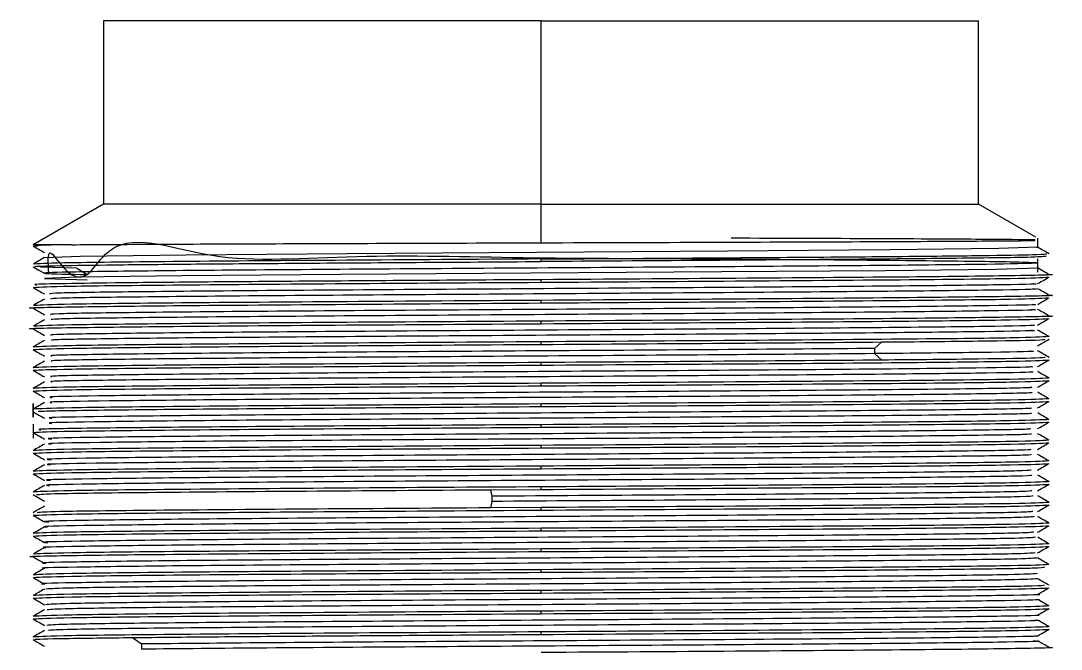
# Model space of a CAD drawing. Header units: millimetres. Extents: x 101 to 291, y 114 to 180.
# Drawn here: x 185.64 to 192.12, y 176.19 to 180.1 of the extents above; entities that cross this region are included whole.
import ezdxf

# ---------------------------------------------------------------- set-up
doc = ezdxf.new("R2010")
doc.units = ezdxf.units.MM

msp = doc.modelspace()

# ---------------------------------------------------------------- linework, layer by layer
at = {"color": 7, "linetype": 'Continuous', "lineweight": 25}
for p, q in [((186.1586, 180.0999), (186.1586, 178.9589)), ((188.8836, 180.0999), (186.1586, 180.0999)), ((188.8836, 178.9589), (188.8836, 180.0999)), ((188.8836, 180.0999), (191.6086, 180.0999)), ((191.6086, 178.9589), (191.6086, 180.0999)), ((186.1586, 178.9589), (185.72, 178.7057)), ((188.8836, 178.9589), (186.1586, 178.9589)), ((188.8836, 178.7178), (188.8836, 178.9589)), ((188.8836, 178.9589), (191.6086, 178.9589)), ((191.9646, 178.7534), (191.6086, 178.9589)), ((191.9772, 178.6894), (191.9772, 178.7468)), ((185.9609, 178.7057), (185.72, 178.7057)), ((188.8836, 178.6009), (188.8836, 178.617)), ((191.9772, 178.5355), (191.9772, 178.6178)), ((185.9919, 178.56), (185.7651, 178.5652)), ((185.9919, 178.5601), (186.0557, 178.5198)), ((188.8836, 178.4719), (188.8836, 178.488)), ((188.8836, 178.3429), (188.8836, 178.359)), ((188.8836, 178.2139), (188.8836, 178.23)), ((188.8836, 178.0849), (188.8836, 178.101)), ((191.0067, 178.1), (190.9598, 178.0597)), ((190.9598, 178.0597), (190.9598, 178.0274)), ((190.9598, 178.0274), (191.0067, 177.9871)), ((188.8836, 177.9559), (188.8836, 177.972)), ((188.8836, 177.8269), (188.8836, 177.843)), ((185.72, 177.7165), (185.72, 177.6309)), ((185.72, 177.714), (185.72, 177.6309)), ((185.72, 177.6309), (185.72, 177.714)), ((188.8836, 177.6979), (188.8836, 177.714)), ((185.72, 177.5875), (185.72, 177.5019)), ((188.8836, 177.5689), (188.8836, 177.585)), ((188.8836, 177.4399), (188.8836, 177.456)), ((188.8836, 177.3109), (188.8836, 177.327)), ((188.5696, 177.1798), (188.8836, 177.1819)), ((188.5696, 177.1799), (188.5765, 177.1396)), ((188.8836, 177.1819), (188.8836, 177.198)), ((188.5765, 177.1072), (188.5696, 177.0669)), ((188.5765, 177.1395), (188.5765, 177.1073)), ((188.8836, 177.069), (188.5696, 177.067)), ((188.8836, 177.0529), (188.8836, 177.069)), ((188.8836, 176.9239), (188.8836, 176.94)), ((188.8836, 176.7949), (188.8836, 176.811)), ((188.8836, 176.6659), (188.8836, 176.682)), ((188.8836, 176.5369), (188.8836, 176.553)), ((188.8836, 176.4079), (188.8836, 176.424)), ((186.3391, 176.2597), (186.3952, 176.2194)), ((188.8836, 176.2789), (188.8836, 176.295)), ((186.3953, 176.2194), (186.3953, 176.1871))]:
    msp.add_line(p, q, dxfattribs=at)
at = {"color": 7, "linetype": 'Continuous', "lineweight": 25, "flags": 128}
for points in [[(191.9677, 178.6897), (191.9773, 178.6894), (191.7345, 178.6813), (191.0559, 178.6732), (190.0454, 178.6651), (188.8572, 178.657), (187.6731, 178.649), (186.674, 178.6409), (186.0125, 178.6328), (185.7899, 178.6247), (185.7899, 178.6247)], [(185.7207, 178.5684), (185.7561, 178.548), (185.7914, 178.5276)], [(191.9615, 178.5607), (191.9769, 178.5601), (191.7193, 178.552), (191.0283, 178.5439), (190.0095, 178.5359), (188.8187, 178.5278), (187.6378, 178.5197), (186.6473, 178.5116), (185.9986, 178.5036), (185.7908, 178.4955), (186.0557, 178.4874), (186.0557, 178.4874)]]:
    msp.add_lwpolyline(points, dxfattribs=at)
at = {"color": 7, "linetype": 'Continuous', "lineweight": 25}
for points, knots in [([(185.8184, 178.5282), (185.8141, 178.5928), (185.8026, 178.7671), (185.9886, 178.3756), (186.2628, 178.8277), (186.7987, 178.5695), (187.7105, 178.6518), (188.7709, 178.6208), (189.8416, 178.6201), (190.8006, 178.6113), (191.5343, 178.6047), (191.9567, 178.5975), (192.0182, 178.5905), (191.7116, 178.5834), (191.0729, 178.5764), (190.1771, 178.5693), (189.1294, 178.5622), (188.0528, 178.5551), (187.0742, 178.5481), (186.3063, 178.541), (185.8475, 178.5339), (185.7215, 178.5269), (185.9443, 178.5221), (186.0557, 178.5198)], [0, 0, 0, 0, 0.023196, 0.062577, 0.076601, 0.127902, 0.179203, 0.230505, 0.281806, 0.333107, 0.384408, 0.435709, 0.487009, 0.538309, 0.589609, 0.640908, 0.692207, 0.743506, 0.794805, 0.846104, 0.897403, 0.948702, 1, 1, 1, 1]), ([(185.9609, 178.7057), (186.1057, 178.7067), (186.3951, 178.7087), (187.1091, 178.7117), (187.9556, 178.7148), (188.5744, 178.7168), (188.8836, 178.7178)], [0, 0, 0, 0, 0.250623, 0.50083, 0.750623, 1, 1, 1, 1]), ([(188.8836, 178.7178), (189.2428, 178.719), (189.9603, 178.7213), (190.9115, 178.7248), (191.6059, 178.7284), (191.9799, 178.7314), (191.9604, 178.7332), (191.9534, 178.7339)], [0, 0, 0, 0, 0.219522, 0.438617, 0.657284, 0.875524, 1, 1, 1, 1]), ([(191.962, 178.7354), (191.872, 178.7366), (191.6921, 178.7389), (191.0092, 178.7425), (190.3812, 178.7448), (190.0675, 178.746)], [0, 0, 0, 0, 0.33399, 0.667323, 1, 1, 1, 1]), ([(185.9609, 178.7057), (185.8403, 178.7035), (185.692, 178.7008), (185.7396, 178.6981), (185.7484, 178.6976)], [0, 0, 0, 0, 0.813037, 1, 1, 1, 1]), ([(185.7198, 178.6977), (185.7316, 178.6909), (185.7551, 178.6773), (185.7787, 178.6637), (185.7905, 178.6569)], [0, 0, 0, 0, 0.5, 1, 1, 1, 1]), ([(192.0474, 178.6491), (192.0356, 178.656), (192.012, 178.6696), (191.9885, 178.6832), (191.9767, 178.69)], [0, 0, 0, 0, 0.5, 1, 1, 1, 1]), ([(185.7904, 178.6255), (185.7786, 178.6187), (185.755, 178.6051), (185.7315, 178.5914), (185.7197, 178.5846)], [0, 0, 0, 0, 0.4999997, 1, 1, 1, 1]), ([(188.8836, 178.617), (188.469, 178.6143), (187.6399, 178.6089), (186.5947, 178.6009), (185.8686, 178.5929), (185.774, 178.5876), (185.7275, 178.585)], [0, 0, 0, 0, 0.251947, 0.503893, 0.75584, 1, 1, 1, 1]), ([(185.7412, 178.5686), (185.7353, 178.5692), (185.7108, 178.5714), (185.8665, 178.5754), (186.2018, 178.5805), (186.7157, 178.5856), (187.3592, 178.5907), (188.0974, 178.5958), (188.6215, 178.5992), (188.8836, 178.6009)], [0, 0, 0, 0, 0.050507, 0.208756, 0.367005, 0.525253, 0.683502, 0.841751, 1, 1, 1, 1]), ([(188.8836, 178.617), (189.1683, 178.6188), (189.7378, 178.6225), (190.5296, 178.6281), (191.2038, 178.6336), (191.7039, 178.6392), (192.0076, 178.6445), (192.0252, 178.6479), (192.0333, 178.6495)], [0, 0, 0, 0, 0.170584, 0.341168, 0.511752, 0.682336, 0.85292, 1, 1, 1, 1]), ([(192.0301, 178.6328), (192.0087, 178.6309), (191.963, 178.6268), (191.5093, 178.6205), (190.8018, 178.614), (189.8926, 178.6074), (189.2199, 178.6031), (188.8836, 178.6009)], [0, 0, 0, 0, 0.1804899, 0.3853674, 0.590245, 0.7951225, 1, 1, 1, 1]), ([(192.0474, 178.5201), (192.0356, 178.5269), (192.0122, 178.5404), (191.9888, 178.554), (191.9772, 178.5607)], [0, 0, 0, 0, 0.503483, 1, 1, 1, 1]), ([(185.7201, 178.4396), (185.7677, 178.4423), (185.8628, 178.4477), (186.5943, 178.4557), (187.64, 178.4638), (188.4691, 178.4692), (188.8836, 178.4719)], [0, 0, 0, 0, 0.249949, 0.499966, 0.749983, 1, 1, 1, 1]), ([(188.8836, 178.488), (188.6215, 178.4863), (188.0974, 178.4829), (187.3592, 178.4778), (186.7157, 178.4727), (186.2018, 178.4676), (185.8665, 178.4625), (185.7108, 178.4585), (185.7353, 178.4563), (185.7412, 178.4558)], [0, 0, 0, 0, 0.158297, 0.316595, 0.474892, 0.63319, 0.791487, 0.949784, 1, 1, 1, 1]), ([(191.9485, 178.4636), (191.9567, 178.4631), (192.0089, 178.4603), (191.7364, 178.455), (191.1399, 178.4479), (190.2366, 178.4407), (189.1777, 178.4335), (188.0816, 178.4263), (187.0804, 178.4191), (186.3094, 178.4119), (185.8437, 178.4052), (185.8287, 178.401), (185.8221, 178.3991)], [0, 0, 0, 0, 0.020822, 0.132284, 0.243745, 0.355206, 0.466665, 0.578125, 0.689583, 0.801041, 0.912498, 1, 1, 1, 1]), ([(192.0401, 178.5205), (192.0426, 178.5204), (192.1273, 178.5176), (191.8472, 178.5122), (191.1882, 178.5041), (190.1234, 178.4961), (189.2969, 178.4907), (188.8836, 178.488)], [0, 0, 0, 0, 0.007261, 0.255445, 0.50363, 0.751815, 1, 1, 1, 1]), ([(188.8836, 178.4719), (189.2982, 178.4746), (190.1273, 178.4799), (191.173, 178.488), (191.9045, 178.4961), (191.9996, 178.5014), (192.0471, 178.5041)], [0, 0, 0, 0, 0.250011, 0.500023, 0.750034, 1, 1, 1, 1]), ([(191.9767, 178.4634), (191.9886, 178.4702), (192.0122, 178.4839), (192.0359, 178.4975), (192.0477, 178.5044)], [0, 0, 0, 0, 0.4999997, 1, 1, 1, 1]), ([(185.7196, 178.4399), (185.7314, 178.433), (185.7551, 178.4194), (185.7787, 178.4057), (185.7905, 178.3989)], [0, 0, 0, 0, 0.5, 1, 1, 1, 1]), ([(191.9415, 178.4318), (191.9533, 178.4312), (192.0115, 178.4282), (191.7387, 178.4228), (191.1393, 178.4156), (190.2368, 178.4084), (189.1776, 178.4012), (188.0817, 178.394), (187.0801, 178.3868), (186.3103, 178.3796), (185.8515, 178.3731), (185.8351, 178.369), (185.8283, 178.3673)], [0, 0, 0, 0, 0.028204, 0.139664, 0.251124, 0.362583, 0.474041, 0.585499, 0.696955, 0.808412, 0.919867, 1, 1, 1, 1]), ([(192.0396, 178.3915), (192.0422, 178.3914), (192.1273, 178.3886), (191.8473, 178.3832), (191.1882, 178.3751), (190.1234, 178.3671), (189.2969, 178.3617), (188.8836, 178.359)], [0, 0, 0, 0, 0.00778, 0.255835, 0.50389, 0.751945, 1, 1, 1, 1]), ([(192.0476, 178.3911), (192.0358, 178.3979), (192.0121, 178.4115), (191.9885, 178.4252), (191.9767, 178.432)], [0, 0, 0, 0, 0.5, 1, 1, 1, 1]), ([(185.7266, 178.3104), (185.7243, 178.3105), (185.6399, 178.3132), (185.9202, 178.3187), (186.5789, 178.3267), (187.6438, 178.3348), (188.4703, 178.3402), (188.8836, 178.3429)], [0, 0, 0, 0, 0.006712, 0.255034, 0.503356, 0.751678, 1, 1, 1, 1]), ([(185.7906, 178.3675), (185.7788, 178.3607), (185.7551, 178.347), (185.7314, 178.3334), (185.7196, 178.3266)], [0, 0, 0, 0, 0.5, 1, 1, 1, 1]), ([(188.8836, 178.359), (188.469, 178.3563), (187.6399, 178.3509), (186.5947, 178.3429), (185.8687, 178.3349), (185.7742, 178.3296), (185.7276, 178.327)], [0, 0, 0, 0, 0.251988, 0.503977, 0.755965, 1, 1, 1, 1]), ([(191.9422, 178.3346), (191.9518, 178.334), (192.0006, 178.331), (191.7126, 178.3256), (191.0963, 178.3185), (190.1816, 178.3113), (189.1171, 178.3041), (188.023, 178.2969), (187.0305, 178.2897), (186.2756, 178.2825), (185.8331, 178.276), (185.8291, 178.2718), (185.8274, 178.2701)], [0, 0, 0, 0, 0.027236, 0.138666, 0.250096, 0.361527, 0.472958, 0.58439, 0.695823, 0.807255, 0.918687, 1, 1, 1, 1]), ([(188.8836, 178.3429), (189.2982, 178.3456), (190.1273, 178.3509), (191.1726, 178.359), (191.8997, 178.367), (191.9944, 178.3723), (192.0411, 178.3749)], [0, 0, 0, 0, 0.251591, 0.503182, 0.754773, 1, 1, 1, 1]), ([(191.9768, 178.3344), (191.9887, 178.3412), (192.0123, 178.3549), (192.036, 178.3685), (192.0478, 178.3754)], [0, 0, 0, 0, 0.5, 1, 1, 1, 1]), ([(185.7196, 178.3109), (185.7314, 178.304), (185.7551, 178.2904), (185.7787, 178.2767), (185.7905, 178.2699)], [0, 0, 0, 0, 0.5, 1, 1, 1, 1]), ([(191.9367, 178.3028), (191.9495, 178.302), (192.0038, 178.2989), (191.7147, 178.2934), (191.0958, 178.2862), (190.1817, 178.279), (189.117, 178.2718), (188.0231, 178.2646), (187.0302, 178.2574), (186.2766, 178.2502), (185.8403, 178.2438), (185.8345, 178.2399), (185.8322, 178.2383)], [0, 0, 0, 0, 0.0345816, 0.1460093, 0.2574377, 0.3688668, 0.4802965, 0.5917266, 0.7031569, 0.8145873, 0.9260174, 1, 1, 1, 1]), ([(192.0392, 178.2625), (192.042, 178.2624), (192.1273, 178.2596), (191.8474, 178.2542), (191.1882, 178.2461), (190.1234, 178.2381), (189.2969, 178.2327), (188.8836, 178.23)], [0, 0, 0, 0, 0.008175, 0.256131, 0.504088, 0.752044, 1, 1, 1, 1]), ([(192.0477, 178.2621), (192.0359, 178.2689), (192.0122, 178.2826), (191.9886, 178.2962), (191.9767, 178.303)], [0, 0, 0, 0, 0.5, 1, 1, 1, 1]), ([(185.7261, 178.1814), (185.7241, 178.1815), (185.6399, 178.1842), (185.9203, 178.1897), (186.5789, 178.1977), (187.6438, 178.2058), (188.4704, 178.2112), (188.8836, 178.2139)], [0, 0, 0, 0, 0.006285, 0.254714, 0.503143, 0.751571, 1, 1, 1, 1]), ([(185.7906, 178.2385), (185.7788, 178.2317), (185.7551, 178.218), (185.7315, 178.2044), (185.7196, 178.1975)], [0, 0, 0, 0, 0.5, 1, 1, 1, 1]), ([(188.8836, 178.23), (188.469, 178.2273), (187.6399, 178.2219), (186.5947, 178.2139), (185.8687, 178.2059), (185.7741, 178.2006), (185.7275, 178.198)], [0, 0, 0, 0, 0.2519594, 0.5039187, 0.7558781, 1, 1, 1, 1]), ([(191.9374, 178.2056), (191.9476, 178.2049), (191.992, 178.2018), (191.6874, 178.1962), (191.0519, 178.1891), (190.126, 178.1819), (189.0563, 178.1747), (187.9648, 178.1675), (186.9814, 178.1603), (186.243, 178.1531), (185.8232, 178.1467), (185.8293, 178.1427), (185.8317, 178.1411)], [0, 0, 0, 0, 0.033289, 0.144759, 0.256229, 0.367698, 0.479168, 0.590639, 0.70211, 0.813581, 0.925053, 1, 1, 1, 1]), ([(188.8836, 178.2139), (189.2982, 178.2166), (190.1273, 178.2219), (191.1726, 178.23), (191.8995, 178.238), (191.9941, 178.2433), (192.0408, 178.2459)], [0, 0, 0, 0, 0.2516654, 0.5033308, 0.7549962, 1, 1, 1, 1]), ([(191.9767, 178.2054), (191.9886, 178.2122), (192.0122, 178.2259), (192.0359, 178.2395), (192.0477, 178.2464)], [0, 0, 0, 0, 0.5, 1, 1, 1, 1]), ([(185.7195, 178.1819), (185.7313, 178.175), (185.7549, 178.1614), (185.7786, 178.1477), (185.7904, 178.1409)], [0, 0, 0, 0, 0.5, 1, 1, 1, 1]), ([(191.9333, 178.1738), (191.9465, 178.1729), (191.9957, 178.1696), (191.6893, 178.164), (191.0515, 178.1568), (190.1261, 178.1496), (189.0563, 178.1424), (187.9649, 178.1352), (186.9811, 178.128), (186.2441, 178.1208), (185.8299, 178.1146), (185.8337, 178.1107), (185.8352, 178.1093)], [0, 0, 0, 0, 0.040591, 0.152058, 0.263524, 0.374991, 0.486458, 0.597926, 0.709394, 0.820862, 0.932332, 1, 1, 1, 1]), ([(192.0471, 178.1332), (191.9996, 178.1306), (191.9045, 178.1252), (191.1729, 178.1171), (190.1273, 178.1091), (189.2982, 178.1037), (188.8836, 178.101)], [0, 0, 0, 0, 0.24995, 0.499966, 0.749983, 1, 1, 1, 1]), ([(192.0477, 178.1331), (192.0358, 178.1399), (192.0122, 178.1535), (191.9885, 178.1672), (191.9767, 178.174)], [0, 0, 0, 0, 0.5, 1, 1, 1, 1]), ([(185.7905, 178.1095), (185.7787, 178.1027), (185.7551, 178.089), (185.7314, 178.0754), (185.7196, 178.0686)], [0, 0, 0, 0, 0.5, 1, 1, 1, 1]), ([(188.8836, 178.101), (188.4691, 178.0983), (187.64, 178.0929), (186.5943, 178.0849), (185.8627, 178.0768), (185.7676, 178.0714), (185.7201, 178.0687)], [0, 0, 0, 0, 0.250011, 0.500023, 0.750034, 1, 1, 1, 1]), ([(185.7201, 178.0526), (185.7677, 178.0553), (185.8628, 178.0607), (186.5943, 178.0687), (187.64, 178.0768), (188.4691, 178.0822), (188.8836, 178.0849)], [0, 0, 0, 0, 0.24995, 0.499966, 0.749983, 1, 1, 1, 1]), ([(191.0067, 178.1), (191.2214, 178.102), (191.651, 178.1062), (191.9985, 178.1119), (192.0152, 178.1155), (192.0225, 178.1171)], [0, 0, 0, 0, 0.360054, 0.720107, 1, 1, 1, 1]), ([(191.9767, 178.0764), (191.9885, 178.0832), (192.0122, 178.0969), (192.0358, 178.1105), (192.0476, 178.1174)], [0, 0, 0, 0, 0.5, 1, 1, 1, 1]), ([(185.7196, 178.0529), (185.7314, 178.046), (185.7551, 178.0324), (185.7787, 178.0187), (185.7905, 178.0119)], [0, 0, 0, 0, 0.5, 1, 1, 1, 1]), ([(190.9598, 178.0597), (190.6674, 178.0573), (190.0826, 178.0525), (188.9921, 178.0453), (187.9077, 178.0381), (186.9326, 178.0309), (186.2114, 178.0237), (185.8132, 178.0174), (185.8287, 178.0136), (185.8347, 178.0121)], [0, 0, 0, 0, 0.1510866, 0.3021735, 0.4532614, 0.60435, 0.7554393, 0.9065289, 1, 1, 1, 1]), ([(190.9598, 178.0274), (190.6674, 178.025), (190.0826, 178.0202), (188.9921, 178.013), (187.9078, 178.0058), (186.9323, 177.9986), (186.2125, 177.9914), (185.8193, 177.9853), (185.8322, 177.9816), (185.8368, 177.9803)], [0, 0, 0, 0, 0.15258, 0.305161, 0.457743, 0.610325, 0.762908, 0.915491, 1, 1, 1, 1]), ([(191.9326, 178.0445), (191.9438, 178.0436), (191.9842, 178.0403), (191.675, 178.0346), (191.1982, 178.0298), (190.9598, 178.0274)], [0, 0, 0, 0, 0.1611977, 0.5805992, 1, 1, 1, 1]), ([(192.0225, 178.0043), (192.0152, 178.0027), (191.9985, 177.999), (191.651, 177.9933), (191.2214, 177.9892), (191.0067, 177.9871)], [0, 0, 0, 0, 0.2798641, 0.6399321, 1, 1, 1, 1]), ([(192.0476, 178.004), (192.0358, 178.0109), (192.0121, 178.0245), (191.9885, 178.0382), (191.9766, 178.045)], [0, 0, 0, 0, 0.5, 1, 1, 1, 1]), ([(185.7902, 177.9803), (185.7785, 177.9735), (185.755, 177.96), (185.7315, 177.9464), (185.7198, 177.9396)], [0, 0, 0, 0, 0.5, 1, 1, 1, 1]), ([(188.8836, 177.972), (188.4691, 177.9693), (187.64, 177.9639), (186.5943, 177.9559), (185.8627, 177.9478), (185.7676, 177.9424), (185.7201, 177.9397)], [0, 0, 0, 0, 0.250011, 0.500023, 0.750034, 1, 1, 1, 1]), ([(185.7201, 177.9236), (185.7677, 177.9263), (185.8628, 177.9317), (186.5943, 177.9397), (187.64, 177.9478), (188.4691, 177.9532), (188.8836, 177.9559)], [0, 0, 0, 0, 0.24995, 0.499966, 0.749983, 1, 1, 1, 1]), ([(191.9314, 177.9476), (191.9409, 177.9466), (191.9739, 177.9432), (191.6337, 177.9375), (190.9609, 177.9303), (190.0135, 177.9231), (188.9347, 177.9159), (187.8493, 177.9087), (186.8852, 177.9015), (186.1809, 177.8943), (185.8039, 177.8882), (185.828, 177.8844), (185.8367, 177.8831)], [0, 0, 0, 0, 0.045509, 0.156977, 0.268446, 0.379914, 0.491382, 0.60285, 0.714319, 0.825788, 0.937258, 1, 1, 1, 1]), ([(188.8836, 177.9559), (189.2982, 177.9586), (190.1273, 177.9639), (191.173, 177.972), (191.9045, 177.9801), (191.9996, 177.9854), (192.0471, 177.9881)], [0, 0, 0, 0, 0.250011, 0.500023, 0.750034, 1, 1, 1, 1]), ([(191.9767, 177.9474), (191.9886, 177.9542), (192.0122, 177.9679), (192.0359, 177.9815), (192.0477, 177.9884)], [0, 0, 0, 0, 0.5, 1, 1, 1, 1]), ([(185.7195, 177.9239), (185.7313, 177.917), (185.755, 177.9034), (185.7786, 177.8897), (185.7904, 177.8829)], [0, 0, 0, 0, 0.5, 1, 1, 1, 1]), ([(191.93, 177.9158), (191.9418, 177.9146), (191.9787, 177.9111), (191.6352, 177.9052), (190.9606, 177.898), (190.0136, 177.8908), (188.9346, 177.8836), (187.8494, 177.8764), (186.8848, 177.8692), (186.1821, 177.862), (185.8094, 177.8561), (185.8304, 177.8525), (185.8374, 177.8513)], [0, 0, 0, 0, 0.0526921, 0.1641567, 0.2756211, 0.3870854, 0.4985497, 0.6100141, 0.7214788, 0.8329439, 0.9444095, 1, 1, 1, 1]), ([(192.0471, 177.8752), (191.9996, 177.8726), (191.9045, 177.8672), (191.1729, 177.8591), (190.1273, 177.8511), (189.2982, 177.8457), (188.8836, 177.843)], [0, 0, 0, 0, 0.24995, 0.499966, 0.749983, 1, 1, 1, 1]), ([(192.0475, 177.8751), (192.0358, 177.8819), (192.0124, 177.8955), (191.9889, 177.909), (191.9772, 177.9158)], [0, 0, 0, 0, 0.5, 1, 1, 1, 1]), ([(185.7901, 177.8513), (185.7784, 177.8445), (185.7549, 177.831), (185.7315, 177.8174), (185.7197, 177.8106)], [0, 0, 0, 0, 0.4999997, 1, 1, 1, 1]), ([(188.8836, 177.843), (188.4691, 177.8403), (187.64, 177.8349), (186.5943, 177.8269), (185.8627, 177.8188), (185.7676, 177.8134), (185.7201, 177.8107)], [0, 0, 0, 0, 0.250011, 0.500023, 0.750034, 1, 1, 1, 1]), ([(185.7201, 177.7946), (185.7677, 177.7973), (185.8628, 177.8027), (186.5943, 177.8107), (187.64, 177.8188), (188.4691, 177.8242), (188.8836, 177.8269)], [0, 0, 0, 0, 0.24995, 0.499966, 0.749983, 1, 1, 1, 1]), ([(191.9301, 177.8186), (191.9384, 177.8175), (191.9646, 177.814), (191.6052, 177.8081), (190.9144, 177.8009), (189.9566, 177.7937), (188.8738, 177.7865), (187.7921, 177.7793), (186.8381, 177.7721), (186.1513, 177.7649), (185.7945, 177.7589), (185.8266, 177.7553), (185.8375, 177.7541)], [0, 0, 0, 0, 0.051567, 0.163014, 0.274462, 0.385908, 0.497354, 0.608799, 0.720243, 0.831687, 0.94313, 1, 1, 1, 1]), ([(188.8836, 177.8269), (189.2982, 177.8296), (190.1273, 177.8349), (191.173, 177.843), (191.9045, 177.8511), (191.9996, 177.8564), (192.0471, 177.8591)], [0, 0, 0, 0, 0.250011, 0.500023, 0.750034, 1, 1, 1, 1]), ([(191.9767, 177.8184), (191.9885, 177.8252), (192.0121, 177.8389), (192.0358, 177.8525), (192.0476, 177.8593)], [0, 0, 0, 0, 0.5, 1, 1, 1, 1]), ([(185.7195, 177.7948), (185.7313, 177.788), (185.755, 177.7744), (185.7786, 177.7607), (185.7905, 177.7539)], [0, 0, 0, 0, 0.5, 1, 1, 1, 1]), ([(191.9301, 177.7868), (191.9403, 177.7855), (191.9698, 177.7818), (191.6066, 177.7758), (190.9141, 177.7686), (189.9567, 177.7614), (188.8737, 177.7542), (187.7921, 177.747), (186.8377, 177.7398), (186.1527, 177.7326), (185.7995, 177.7268), (185.8281, 177.7233), (185.8369, 177.7223)], [0, 0, 0, 0, 0.0587015, 0.1701495, 0.281597, 0.3930438, 0.5044899, 0.6159353, 0.72738, 0.8388241, 0.9502676, 1, 1, 1, 1]), ([(192.0471, 177.7462), (191.9996, 177.7436), (191.9045, 177.7382), (191.1729, 177.7301), (190.1273, 177.7221), (189.2982, 177.7167), (188.8836, 177.714)], [0, 0, 0, 0, 0.24995, 0.499966, 0.749983, 1, 1, 1, 1]), ([(192.0475, 177.7461), (192.0357, 177.7529), (192.0123, 177.7664), (191.9888, 177.78), (191.9771, 177.7868)], [0, 0, 0, 0, 0.5, 1, 1, 1, 1]), ([(185.79, 177.7222), (185.7783, 177.7155), (185.7548, 177.7019), (185.7314, 177.6884), (185.7196, 177.6816)], [0, 0, 0, 0, 0.5, 1, 1, 1, 1]), ([(188.8836, 177.714), (188.4691, 177.7113), (187.64, 177.7059), (186.5943, 177.6979), (185.8627, 177.6898), (185.7676, 177.6844), (185.7201, 177.6817)], [0, 0, 0, 0, 0.250011, 0.500023, 0.750034, 1, 1, 1, 1]), ([(185.7687, 177.6656), (185.7578, 177.6667), (185.7229, 177.6702), (186.0818, 177.6761), (186.7847, 177.6834), (187.7681, 177.6906), (188.5118, 177.6955), (188.8836, 177.6979)], [0, 0, 0, 0, 0.10121, 0.325908, 0.550605, 0.775303, 1, 1, 1, 1]), ([(191.9299, 177.6896), (191.9362, 177.6883), (191.9548, 177.6847), (191.5754, 177.6787), (190.8671, 177.6715), (189.8993, 177.6643), (188.8129, 177.6571), (187.7353, 177.6499), (186.7917, 177.6427), (186.1228, 177.6355), (185.7855, 177.6296), (185.8247, 177.6262), (185.837, 177.6251)], [0, 0, 0, 0, 0.057729, 0.16915, 0.280572, 0.391995, 0.503418, 0.614842, 0.726266, 0.83769, 0.949113, 1, 1, 1, 1]), ([(188.8836, 177.6979), (189.2982, 177.7006), (190.1273, 177.7059), (191.173, 177.714), (191.9045, 177.7221), (191.9996, 177.7274), (192.0471, 177.7301)], [0, 0, 0, 0, 0.250011, 0.500023, 0.750034, 1, 1, 1, 1]), ([(191.9767, 177.6894), (191.9885, 177.6962), (192.0122, 177.7099), (192.0358, 177.7235), (192.0477, 177.7303)], [0, 0, 0, 0, 0.5, 1, 1, 1, 1]), ([(185.7196, 177.6658), (185.7315, 177.659), (185.7551, 177.6453), (185.7788, 177.6317), (185.7906, 177.6248)], [0, 0, 0, 0, 0.5, 1, 1, 1, 1]), ([(191.9311, 177.6578), (191.9391, 177.6564), (191.9606, 177.6526), (191.5768, 177.6464), (190.8668, 177.6392), (189.8994, 177.632), (188.8129, 177.6248), (187.7353, 177.6176), (186.7915, 177.6104), (186.1236, 177.6033), (185.7878, 177.5974), (185.825, 177.594), (185.836, 177.593)], [0, 0, 0, 0, 0.06468, 0.17572, 0.286761, 0.397802, 0.508844, 0.619886, 0.730929, 0.841971, 0.953013, 1, 1, 1, 1]), ([(192.0471, 177.6172), (191.9996, 177.6146), (191.9045, 177.6092), (191.1729, 177.6011), (190.1273, 177.5931), (189.2982, 177.5877), (188.8836, 177.585)], [0, 0, 0, 0, 0.24995, 0.499966, 0.749983, 1, 1, 1, 1]), ([(192.0475, 177.6171), (192.0357, 177.6239), (192.0123, 177.6374), (191.9888, 177.651), (191.9771, 177.6578)], [0, 0, 0, 0, 0.5, 1, 1, 1, 1]), ([(185.7201, 177.5366), (185.7677, 177.5393), (185.8628, 177.5447), (186.5943, 177.5527), (187.64, 177.5608), (188.4691, 177.5662), (188.8836, 177.5689)], [0, 0, 0, 0, 0.24995, 0.499966, 0.749983, 1, 1, 1, 1]), ([(188.8836, 177.585), (188.5118, 177.5826), (187.7682, 177.5778), (186.7845, 177.5705), (186.0825, 177.5633), (185.725, 177.5574), (185.7583, 177.554), (185.7681, 177.553)], [0, 0, 0, 0, 0.226118, 0.452236, 0.678354, 0.904471, 1, 1, 1, 1]), ([(191.9308, 177.5606), (191.9345, 177.5592), (191.9446, 177.5554), (191.5446, 177.5493), (190.819, 177.5421), (189.8416, 177.5349), (188.7521, 177.5277), (187.6789, 177.5205), (186.7462, 177.5133), (186.0956, 177.5061), (185.777, 177.5004), (185.8226, 177.497), (185.8357, 177.4961)], [0, 0, 0, 0, 0.063683, 0.175119, 0.286556, 0.397992, 0.509427, 0.620862, 0.732296, 0.843729, 0.955162, 1, 1, 1, 1]), ([(188.8836, 177.5689), (189.2982, 177.5716), (190.1273, 177.5769), (191.173, 177.585), (191.9045, 177.5931), (191.9996, 177.5984), (192.0471, 177.6011)], [0, 0, 0, 0, 0.250011, 0.500023, 0.750034, 1, 1, 1, 1]), ([(191.9766, 177.5604), (191.9885, 177.5672), (192.0121, 177.5808), (192.0358, 177.5945), (192.0476, 177.6013)], [0, 0, 0, 0, 0.5, 1, 1, 1, 1]), ([(185.7195, 177.5368), (185.7313, 177.53), (185.755, 177.5163), (185.7787, 177.5027), (185.7905, 177.4958)], [0, 0, 0, 0, 0.5000003, 1, 1, 1, 1]), ([(191.9335, 177.5288), (191.9384, 177.5272), (191.951, 177.5233), (191.5459, 177.517), (190.8188, 177.5098), (189.8417, 177.5026), (188.752, 177.4954), (187.679, 177.4882), (186.7457, 177.481), (186.0973, 177.4739), (185.781, 177.4683), (185.822, 177.4651), (185.8324, 177.4642)], [0, 0, 0, 0, 0.070925, 0.182364, 0.293803, 0.405242, 0.516679, 0.628117, 0.739553, 0.850989, 0.962424, 1, 1, 1, 1]), ([(192.0471, 177.4882), (191.9996, 177.4856), (191.9045, 177.4802), (191.1729, 177.4721), (190.1273, 177.4641), (189.2982, 177.4587), (188.8836, 177.456)], [0, 0, 0, 0, 0.24995, 0.499966, 0.749983, 1, 1, 1, 1]), ([(192.0477, 177.488), (192.0358, 177.4948), (192.0122, 177.5085), (191.9885, 177.5222), (191.9767, 177.529)], [0, 0, 0, 0, 0.5000003, 1, 1, 1, 1]), ([(185.7904, 177.4645), (185.7786, 177.4576), (185.7549, 177.444), (185.7312, 177.4303), (185.7194, 177.4235)], [0, 0, 0, 0, 0.5, 1, 1, 1, 1]), ([(188.8836, 177.456), (188.4691, 177.4533), (187.64, 177.4479), (186.5943, 177.4399), (185.8627, 177.4318), (185.7676, 177.4264), (185.7201, 177.4237)], [0, 0, 0, 0, 0.250011, 0.500023, 0.750034, 1, 1, 1, 1]), ([(185.7201, 177.4076), (185.7677, 177.4103), (185.8628, 177.4157), (186.5943, 177.4237), (187.64, 177.4318), (188.4691, 177.4372), (188.8836, 177.4399)], [0, 0, 0, 0, 0.24995, 0.499966, 0.749983, 1, 1, 1, 1]), ([(191.9328, 177.4316), (191.9332, 177.4301), (191.934, 177.4262), (191.5127, 177.4199), (190.7703, 177.4127), (189.7836, 177.4055), (188.6913, 177.3983), (187.6231, 177.3911), (186.7013, 177.3839), (186.0695, 177.3767), (185.7688, 177.3711), (185.8198, 177.3679), (185.8329, 177.3671)], [0, 0, 0, 0, 0.06984, 0.181277, 0.292715, 0.404154, 0.515594, 0.627034, 0.738475, 0.849916, 0.961357, 1, 1, 1, 1]), ([(188.8836, 177.4399), (189.2982, 177.4426), (190.1273, 177.4479), (191.173, 177.456), (191.9045, 177.4641), (191.9996, 177.4694), (192.0471, 177.4721)], [0, 0, 0, 0, 0.250011, 0.500023, 0.750034, 1, 1, 1, 1]), ([(191.9767, 177.4314), (191.9885, 177.4382), (192.0122, 177.4518), (192.0358, 177.4655), (192.0476, 177.4723)], [0, 0, 0, 0, 0.5, 1, 1, 1, 1]), ([(185.7196, 177.4078), (185.7314, 177.401), (185.7551, 177.3873), (185.7788, 177.3737), (185.7906, 177.3668)], [0, 0, 0, 0, 0.5, 1, 1, 1, 1]), ([(191.9368, 177.3998), (191.938, 177.3981), (191.941, 177.394), (191.5138, 177.3876), (190.77, 177.3804), (189.7837, 177.3732), (188.6912, 177.366), (187.6232, 177.3588), (186.7008, 177.3516), (186.0714, 177.3445), (185.7723, 177.339), (185.8181, 177.3359), (185.8282, 177.3353)], [0, 0, 0, 0, 0.077135, 0.188575, 0.300017, 0.411459, 0.522901, 0.634345, 0.745789, 0.857233, 0.968678, 1, 1, 1, 1]), ([(192.0471, 177.3592), (191.9996, 177.3566), (191.9045, 177.3512), (191.1729, 177.3431), (190.1273, 177.3351), (189.2982, 177.3297), (188.8836, 177.327)], [0, 0, 0, 0, 0.24995, 0.499966, 0.749983, 1, 1, 1, 1]), ([(192.0477, 177.359), (192.0358, 177.3658), (192.0122, 177.3795), (191.9885, 177.3932), (191.9767, 177.4)], [0, 0, 0, 0, 0.5, 1, 1, 1, 1]), ([(185.7905, 177.3355), (185.7787, 177.3287), (185.755, 177.315), (185.7313, 177.3013), (185.7195, 177.2945)], [0, 0, 0, 0, 0.5, 1, 1, 1, 1]), ([(188.8836, 177.327), (188.4691, 177.3243), (187.64, 177.3189), (186.5943, 177.3109), (185.8627, 177.3028), (185.7676, 177.2974), (185.7201, 177.2947)], [0, 0, 0, 0, 0.250011, 0.500023, 0.750034, 1, 1, 1, 1]), ([(185.7201, 177.2786), (185.7677, 177.2813), (185.8628, 177.2867), (186.5943, 177.2947), (187.64, 177.3028), (188.4691, 177.3082), (188.8836, 177.3109)], [0, 0, 0, 0, 0.24995, 0.499966, 0.749983, 1, 1, 1, 1]), ([(191.9359, 177.3026), (191.9322, 177.3009), (191.923, 177.2969), (191.4797, 177.2905), (190.7208, 177.2833), (189.7252, 177.2761), (188.6306, 177.2689), (187.5677, 177.2617), (186.6573, 177.2545), (186.0448, 177.2473), (185.7611, 177.2419), (185.8166, 177.2388), (185.8291, 177.2381)], [0, 0, 0, 0, 0.075829, 0.187304, 0.29878, 0.410255, 0.52173, 0.633206, 0.744682, 0.856158, 0.967635, 1, 1, 1, 1]), ([(188.8836, 177.3109), (189.2982, 177.3136), (190.1273, 177.3189), (191.173, 177.327), (191.9045, 177.3351), (191.9996, 177.3404), (192.0471, 177.3431)], [0, 0, 0, 0, 0.250011, 0.500023, 0.750034, 1, 1, 1, 1]), ([(191.9767, 177.3023), (191.9886, 177.3092), (192.0122, 177.3228), (192.0359, 177.3365), (192.0477, 177.3433)], [0, 0, 0, 0, 0.5, 1, 1, 1, 1]), ([(185.7196, 177.2788), (185.7315, 177.272), (185.7551, 177.2583), (185.7788, 177.2447), (185.7906, 177.2378)], [0, 0, 0, 0, 0.5, 1, 1, 1, 1]), ([(191.9413, 177.2707), (191.9381, 177.269), (191.9305, 177.2648), (191.4808, 177.2582), (190.7206, 177.251), (189.7253, 177.2438), (188.6305, 177.2366), (187.5678, 177.2294), (186.6567, 177.2223), (186.0468, 177.2151), (185.764, 177.2097), (185.8138, 177.2068), (185.823, 177.2063)], [0, 0, 0, 0, 0.083171, 0.194649, 0.306127, 0.417605, 0.529083, 0.640561, 0.75204, 0.863518, 0.974998, 1, 1, 1, 1]), ([(192.0471, 177.2302), (191.9996, 177.2276), (191.9045, 177.2222), (191.1729, 177.2141), (190.1273, 177.2061), (189.2982, 177.2007), (188.8836, 177.198)], [0, 0, 0, 0, 0.24995, 0.499966, 0.749983, 1, 1, 1, 1]), ([(192.0478, 177.23), (192.036, 177.2368), (192.0123, 177.2505), (191.9887, 177.2641), (191.9768, 177.271)], [0, 0, 0, 0, 0.5000003, 1, 1, 1, 1]), ([(185.7906, 177.2065), (185.7787, 177.1997), (185.7551, 177.186), (185.7314, 177.1723), (185.7196, 177.1655)], [0, 0, 0, 0, 0.5, 1, 1, 1, 1]), ([(188.8836, 177.198), (188.469, 177.1953), (187.6399, 177.1899), (186.5947, 177.1819), (185.8679, 177.1739), (185.7733, 177.1686), (185.7266, 177.166)], [0, 0, 0, 0, 0.251718, 0.503435, 0.755153, 1, 1, 1, 1]), ([(185.7404, 177.1494), (185.7638, 177.1517), (185.8134, 177.1567), (186.4351, 177.1642), (187.3842, 177.172), (188.1744, 177.1772), (188.5696, 177.1798)], [0, 0, 0, 0, 0.231151, 0.487434, 0.743717, 1, 1, 1, 1]), ([(191.9405, 177.1736), (191.932, 177.1718), (191.9121, 177.1676), (191.4457, 177.1611), (190.6713, 177.1539), (189.6647, 177.1467), (188.9392, 177.1419), (188.5765, 177.1395)], [0, 0, 0, 0, 0.155411, 0.36656, 0.577707, 0.788854, 1, 1, 1, 1]), ([(188.8836, 177.1819), (189.2982, 177.1846), (190.1273, 177.1899), (191.173, 177.198), (191.9045, 177.2061), (191.9996, 177.2114), (192.0471, 177.2141)], [0, 0, 0, 0, 0.250011, 0.500023, 0.750034, 1, 1, 1, 1]), ([(191.9767, 177.1733), (191.9885, 177.1802), (192.0122, 177.1938), (192.0358, 177.2075), (192.0477, 177.2143)], [0, 0, 0, 0, 0.5, 1, 1, 1, 1]), ([(185.7199, 177.1497), (185.7316, 177.1429), (185.7552, 177.1293), (185.7788, 177.1157), (185.7906, 177.1088)], [0, 0, 0, 0, 0.5, 1, 1, 1, 1]), ([(191.9473, 177.1418), (191.9389, 177.1398), (191.9201, 177.1355), (191.4467, 177.1288), (190.6711, 177.1216), (189.6648, 177.1144), (188.9393, 177.1096), (188.5765, 177.1072)], [0, 0, 0, 0, 0.167056, 0.375294, 0.58353, 0.791765, 1, 1, 1, 1]), ([(192.0471, 177.1012), (191.9996, 177.0986), (191.9045, 177.0932), (191.1729, 177.0851), (190.1273, 177.0771), (189.2982, 177.0717), (188.8836, 177.069)], [0, 0, 0, 0, 0.24995, 0.499966, 0.749983, 1, 1, 1, 1]), ([(192.0478, 177.101), (192.0359, 177.1078), (192.0123, 177.1215), (191.9886, 177.1352), (191.9768, 177.142)], [0, 0, 0, 0, 0.5, 1, 1, 1, 1]), ([(185.7905, 177.0775), (185.7787, 177.0707), (185.7551, 177.0571), (185.7316, 177.0435), (185.7198, 177.0367)], [0, 0, 0, 0, 0.5, 1, 1, 1, 1]), ([(185.7201, 177.0206), (185.7677, 177.0233), (185.8628, 177.0287), (186.5943, 177.0367), (187.64, 177.0448), (188.4691, 177.0502), (188.8836, 177.0529)], [0, 0, 0, 0, 0.24995, 0.499966, 0.749983, 1, 1, 1, 1]), ([(188.5696, 177.067), (188.1744, 177.0644), (187.3841, 177.0591), (186.4356, 177.0513), (185.8185, 177.0439), (185.7688, 177.039), (185.7457, 177.0367)], [0, 0, 0, 0, 0.258392, 0.516785, 0.775177, 1, 1, 1, 1]), ([(191.9459, 177.0446), (191.932, 177.0427), (191.9005, 177.0384), (191.4107, 177.0317), (190.62, 177.0245), (189.6074, 177.0173), (188.5094, 177.0101), (187.4584, 177.0029), (186.5716, 176.9957), (185.9987, 176.9886), (185.7462, 176.9833), (185.8084, 176.9805), (185.8179, 176.9801)], [0, 0, 0, 0, 0.088219, 0.199698, 0.311177, 0.422655, 0.534132, 0.64561, 0.757087, 0.868565, 0.980043, 1, 1, 1, 1]), ([(188.8836, 177.0529), (189.2982, 177.0556), (190.1273, 177.0609), (191.173, 177.069), (191.9045, 177.0771), (191.9996, 177.0824), (192.0471, 177.0851)], [0, 0, 0, 0, 0.250011, 0.500023, 0.750034, 1, 1, 1, 1]), ([(191.9767, 177.0443), (191.9885, 177.0511), (192.0121, 177.0648), (192.0357, 177.0784), (192.0475, 177.0852)], [0, 0, 0, 0, 0.5, 1, 1, 1, 1]), ([(185.7199, 177.0207), (185.7317, 177.0139), (185.7552, 177.0003), (185.7788, 176.9867), (185.7906, 176.9799)], [0, 0, 0, 0, 0.5, 1, 1, 1, 1]), ([(191.9541, 177.0128), (191.9398, 177.0107), (191.909, 177.0063), (191.4117, 176.9994), (190.6198, 176.9922), (189.6075, 176.985), (188.5094, 176.9778), (187.4586, 176.9707), (186.5708, 176.9635), (186.0013, 176.9563), (185.7478, 176.9512), (185.8034, 176.9485), (185.809, 176.9483)], [0, 0, 0, 0, 0.095592, 0.207071, 0.31855, 0.430028, 0.541506, 0.652984, 0.764462, 0.87594, 0.987418, 1, 1, 1, 1]), ([(192.0471, 176.9722), (191.9996, 176.9696), (191.9045, 176.9642), (191.1729, 176.9561), (190.1273, 176.9481), (189.2982, 176.9427), (188.8836, 176.94)], [0, 0, 0, 0, 0.24995, 0.499966, 0.749983, 1, 1, 1, 1]), ([(192.0475, 176.9721), (192.0357, 176.979), (192.0122, 176.9926), (191.9886, 177.0062), (191.9768, 177.013)], [0, 0, 0, 0, 0.5, 1, 1, 1, 1]), ([(185.7906, 176.9485), (185.7788, 176.9417), (185.7552, 176.9281), (185.7316, 176.9145), (185.7199, 176.9077)], [0, 0, 0, 0, 0.5, 1, 1, 1, 1]), ([(188.8836, 176.94), (188.4691, 176.9373), (187.64, 176.9319), (186.5943, 176.9239), (185.8627, 176.9158), (185.7676, 176.9104), (185.7201, 176.9077)], [0, 0, 0, 0, 0.250011, 0.500023, 0.750034, 1, 1, 1, 1]), ([(185.7201, 176.8916), (185.7677, 176.8943), (185.8628, 176.8997), (186.5943, 176.9077), (187.64, 176.9158), (188.4691, 176.9212), (188.8836, 176.9239)], [0, 0, 0, 0, 0.24995, 0.499966, 0.749983, 1, 1, 1, 1]), ([(191.953, 176.9156), (191.9329, 176.9135), (191.8891, 176.9091), (191.3749, 176.9023), (190.5688, 176.8951), (189.5482, 176.8879), (188.449, 176.8807), (187.4045, 176.8735), (186.5299, 176.8664), (185.9775, 176.8592), (185.739, 176.8541), (185.8036, 176.8514), (185.8107, 176.8511)], [0, 0, 0, 0, 0.094568, 0.20601, 0.317452, 0.428894, 0.540335, 0.651776, 0.763216, 0.874655, 0.986093, 1, 1, 1, 1]), ([(188.8836, 176.9239), (189.2982, 176.9266), (190.1273, 176.9319), (191.173, 176.94), (191.9045, 176.9481), (191.9996, 176.9534), (192.0471, 176.9561)], [0, 0, 0, 0, 0.250011, 0.500023, 0.750034, 1, 1, 1, 1]), ([(191.9767, 176.9154), (191.9885, 176.9222), (192.0121, 176.9358), (192.0357, 176.9494), (192.0474, 176.9562)], [0, 0, 0, 0, 0.5, 1, 1, 1, 1]), ([(185.7198, 176.8917), (185.7316, 176.8849), (185.7552, 176.8713), (185.7787, 176.8576), (185.7905, 176.8508)], [0, 0, 0, 0, 0.5, 1, 1, 1, 1]), ([(191.9625, 176.8838), (191.9417, 176.8816), (191.898, 176.877), (191.3758, 176.87), (190.5686, 176.8628), (189.5483, 176.8556), (188.449, 176.8484), (187.4047, 176.8413), (186.529, 176.8341), (185.9803, 176.8269), (185.7399, 176.8219), (185.7973, 176.8194), (185.8005, 176.8193)], [0, 0, 0, 0, 0.101946, 0.213388, 0.324829, 0.43627, 0.547711, 0.659151, 0.77059, 0.882028, 0.993466, 1, 1, 1, 1]), ([(192.0471, 176.8432), (191.9996, 176.8406), (191.9045, 176.8352), (191.1729, 176.8271), (190.1273, 176.8191), (189.2982, 176.8137), (188.8836, 176.811)], [0, 0, 0, 0, 0.24995, 0.499966, 0.749983, 1, 1, 1, 1]), ([(192.0475, 176.8432), (192.0357, 176.85), (192.0121, 176.8636), (191.9886, 176.8772), (191.9768, 176.884)], [0, 0, 0, 0, 0.5, 1, 1, 1, 1]), ([(185.7273, 176.7624), (185.7248, 176.7625), (185.6399, 176.7652), (185.92, 176.7707), (186.579, 176.7787), (187.6438, 176.7868), (188.4703, 176.7922), (188.8836, 176.7949)], [0, 0, 0, 0, 0.007486, 0.255614, 0.503743, 0.751871, 1, 1, 1, 1]), ([(185.7905, 176.8195), (185.7787, 176.8127), (185.7551, 176.7991), (185.7316, 176.7855), (185.7198, 176.7787)], [0, 0, 0, 0, 0.5, 1, 1, 1, 1]), ([(188.8836, 176.811), (188.469, 176.8083), (187.6399, 176.8029), (186.5947, 176.7949), (185.8679, 176.7869), (185.7733, 176.7816), (185.7266, 176.779)], [0, 0, 0, 0, 0.2517189, 0.5034379, 0.7551568, 1, 1, 1, 1]), ([(191.9609, 176.7866), (191.9339, 176.7844), (191.877, 176.7799), (191.3379, 176.7729), (190.5168, 176.7657), (189.4887, 176.7585), (188.3889, 176.7513), (187.3513, 176.7441), (186.489, 176.737), (185.9577, 176.7298), (185.732, 176.7248), (185.7978, 176.7223), (185.802, 176.7221)], [0, 0, 0, 0, 0.100849, 0.212293, 0.323738, 0.435184, 0.54663, 0.658077, 0.769525, 0.880973, 0.992421, 1, 1, 1, 1]), ([(188.8836, 176.7949), (189.2982, 176.7976), (190.1273, 176.8029), (191.173, 176.811), (191.9045, 176.8191), (191.9996, 176.8244), (192.0471, 176.8271)], [0, 0, 0, 0, 0.250011, 0.500023, 0.750034, 1, 1, 1, 1]), ([(191.9766, 176.7864), (191.9884, 176.7932), (192.012, 176.8068), (192.0356, 176.8204), (192.0474, 176.8272)], [0, 0, 0, 0, 0.5, 1, 1, 1, 1]), ([(185.7197, 176.7627), (185.7315, 176.7559), (185.7551, 176.7423), (185.7787, 176.7287), (185.7905, 176.7219)], [0, 0, 0, 0, 0.5, 1, 1, 1, 1]), ([(191.9718, 176.7548), (191.9436, 176.7525), (191.8864, 176.7477), (191.3387, 176.7406), (190.5166, 176.7334), (189.4888, 176.7262), (188.3888, 176.719), (187.3515, 176.7119), (186.488, 176.7047), (185.9609, 176.6975), (185.7321, 176.6927), (185.7903, 176.6903), (185.7905, 176.6903)], [0, 0, 0, 0, 0.108214, 0.219654, 0.331094, 0.442535, 0.553977, 0.66542, 0.776863, 0.888306, 0.99975, 1, 1, 1, 1]), ([(192.0471, 176.7142), (191.9996, 176.7116), (191.9045, 176.7062), (191.1729, 176.6981), (190.1273, 176.6901), (189.2982, 176.6847), (188.8836, 176.682)], [0, 0, 0, 0, 0.24995, 0.499966, 0.749983, 1, 1, 1, 1]), ([(192.0474, 176.7142), (192.0356, 176.721), (192.012, 176.7346), (191.9884, 176.7482), (191.9767, 176.755)], [0, 0, 0, 0, 0.5, 1, 1, 1, 1]), ([(185.7904, 176.6905), (185.7786, 176.6837), (185.7551, 176.6701), (185.7315, 176.6565), (185.7197, 176.6497)], [0, 0, 0, 0, 0.5, 1, 1, 1, 1]), ([(188.8836, 176.682), (188.4691, 176.6793), (187.64, 176.6739), (186.5943, 176.6659), (185.8627, 176.6578), (185.7676, 176.6524), (185.7201, 176.6497)], [0, 0, 0, 0, 0.250011, 0.500023, 0.750034, 1, 1, 1, 1]), ([(185.7201, 176.6336), (185.7677, 176.6363), (185.8628, 176.6417), (186.5943, 176.6497), (187.64, 176.6578), (188.4691, 176.6632), (188.8836, 176.6659)], [0, 0, 0, 0, 0.24995, 0.499966, 0.749983, 1, 1, 1, 1]), ([(191.9757, 176.6578), (191.9402, 176.6554), (191.8691, 176.6507), (191.3003, 176.6435), (190.4641, 176.6363), (189.429, 176.6291), (188.3287, 176.6219), (187.2985, 176.6147), (186.4489, 176.6076), (185.9393, 176.6004), (185.7253, 176.5955), (185.7917, 176.5931), (185.7926, 176.5931)], [0, 0, 0, 0, 0.110067, 0.221125, 0.332183, 0.443241, 0.554299, 0.665357, 0.776414, 0.88747, 0.998526, 1, 1, 1, 1]), ([(188.8836, 176.6659), (189.2294, 176.6681), (189.921, 176.6726), (190.8503, 176.6793), (191.5595, 176.6861), (191.9892, 176.6923), (192.0098, 176.6964), (192.0189, 176.6981)], [0, 0, 0, 0, 0.208831, 0.417662, 0.626493, 0.835323, 1, 1, 1, 1]), ([(185.7196, 176.6338), (185.7314, 176.627), (185.7551, 176.6133), (185.7787, 176.5997), (185.7905, 176.5929)], [0, 0, 0, 0, 0.5000003, 1, 1, 1, 1]), ([(191.9774, 176.6256), (191.9417, 176.6232), (191.8705, 176.6184), (191.3005, 176.6112), (190.4642, 176.604), (189.4287, 176.5968), (188.3297, 176.5897), (187.2951, 176.5825), (186.4616, 176.5753), (185.9007, 176.5682), (185.832, 176.5635), (185.7985, 176.5612)], [0, 0, 0, 0, 0.111696, 0.223392, 0.335089, 0.446785, 0.558481, 0.670177, 0.781873, 0.893567, 1, 1, 1, 1]), ([(192.0189, 176.5853), (192.0098, 176.5835), (191.9892, 176.5795), (191.5595, 176.5732), (190.8503, 176.5665), (189.921, 176.5597), (189.2294, 176.5552), (188.8836, 176.553)], [0, 0, 0, 0, 0.164659, 0.373494, 0.582329, 0.791165, 1, 1, 1, 1]), ([(192.0477, 176.5851), (192.0359, 176.5919), (192.0124, 176.6054), (191.9889, 176.619), (191.9772, 176.6258)], [0, 0, 0, 0, 0.5, 1, 1, 1, 1]), ([(185.7901, 176.5613), (185.7784, 176.5545), (185.7549, 176.5409), (185.7314, 176.5273), (185.7196, 176.5206)], [0, 0, 0, 0, 0.5, 1, 1, 1, 1]), ([(188.8836, 176.553), (188.4691, 176.5503), (187.64, 176.5449), (186.5943, 176.5369), (185.8627, 176.5288), (185.7676, 176.5234), (185.7201, 176.5207)], [0, 0, 0, 0, 0.250011, 0.500023, 0.750034, 1, 1, 1, 1]), ([(185.7201, 176.5046), (185.7677, 176.5073), (185.8628, 176.5127), (186.5943, 176.5207), (187.64, 176.5288), (188.4691, 176.5342), (188.8836, 176.5369)], [0, 0, 0, 0, 0.24995, 0.499966, 0.749983, 1, 1, 1, 1]), ([(191.975, 176.5286), (191.9756, 176.5285), (192.0338, 176.5261), (191.8034, 176.5213), (191.2731, 176.5141), (190.4079, 176.5069), (189.3696, 176.4997), (188.2697, 176.4925), (187.243, 176.4854), (186.4231, 176.4782), (185.8793, 176.4711), (185.8241, 176.4664), (185.7971, 176.4641)], [0, 0, 0, 0, 0.001175, 0.112632, 0.22409, 0.335548, 0.447007, 0.558467, 0.669927, 0.781388, 0.892849, 1, 1, 1, 1]), ([(188.8836, 176.5369), (189.2982, 176.5396), (190.1273, 176.5449), (191.173, 176.553), (191.9045, 176.5611), (191.9996, 176.5664), (192.0471, 176.5691)], [0, 0, 0, 0, 0.250011, 0.500023, 0.750034, 1, 1, 1, 1]), ([(191.9767, 176.5284), (191.9885, 176.5352), (192.0121, 176.5488), (192.0358, 176.5625), (192.0476, 176.5693)], [0, 0, 0, 0, 0.5, 1, 1, 1, 1]), ([(185.7195, 176.5048), (185.7313, 176.498), (185.755, 176.4843), (185.7786, 176.4707), (185.7904, 176.4639)], [0, 0, 0, 0, 0.5, 1, 1, 1, 1]), ([(191.9638, 176.4968), (191.9685, 176.4966), (192.0341, 176.494), (191.8067, 176.489), (191.2723, 176.4818), (190.4082, 176.4746), (189.3695, 176.4674), (188.2698, 176.4603), (187.2427, 176.4531), (186.4238, 176.4459), (185.8886, 176.4389), (185.8336, 176.4344), (185.8077, 176.4323)], [0, 0, 0, 0, 0.008536, 0.119995, 0.231454, 0.342913, 0.454373, 0.565834, 0.677295, 0.788757, 0.90022, 1, 1, 1, 1]), ([(192.0471, 176.4562), (191.9996, 176.4536), (191.9045, 176.4482), (191.1729, 176.4401), (190.1273, 176.4321), (189.2982, 176.4267), (188.8836, 176.424)], [0, 0, 0, 0, 0.24995, 0.499966, 0.749983, 1, 1, 1, 1]), ([(192.0476, 176.4561), (192.0358, 176.4629), (192.0123, 176.4764), (191.9888, 176.49), (191.9771, 176.4968)], [0, 0, 0, 0, 0.5, 1, 1, 1, 1]), ([(185.7901, 176.4323), (185.7783, 176.4255), (185.7548, 176.4119), (185.7313, 176.3984), (185.7196, 176.3916)], [0, 0, 0, 0, 0.5, 1, 1, 1, 1]), ([(188.8836, 176.424), (188.4691, 176.4213), (187.64, 176.4159), (186.5943, 176.4079), (185.8627, 176.3998), (185.7676, 176.3944), (185.7201, 176.3917)], [0, 0, 0, 0, 0.250011, 0.500023, 0.750034, 1, 1, 1, 1]), ([(185.7201, 176.3756), (185.7677, 176.3783), (185.8628, 176.3837), (186.5943, 176.3917), (187.64, 176.3998), (188.4691, 176.4052), (188.8836, 176.4079)], [0, 0, 0, 0, 0.24995, 0.499966, 0.749983, 1, 1, 1, 1]), ([(191.9656, 176.3996), (191.9691, 176.3994), (192.0261, 176.3968), (191.7837, 176.3919), (191.232, 176.3847), (190.3545, 176.3775), (189.3093, 176.3703), (188.2102, 176.3631), (187.1912, 176.356), (186.3863, 176.3488), (185.8678, 176.3418), (185.8261, 176.3372), (185.8063, 176.3351)], [0, 0, 0, 0, 0.007224, 0.118703, 0.230182, 0.341661, 0.453139, 0.564617, 0.676094, 0.787572, 0.89905, 1, 1, 1, 1]), ([(188.8836, 176.4079), (189.2982, 176.4106), (190.1273, 176.4159), (191.173, 176.424), (191.9045, 176.4321), (191.9996, 176.4374), (192.0471, 176.4401)], [0, 0, 0, 0, 0.250011, 0.500023, 0.750034, 1, 1, 1, 1]), ([(191.9767, 176.3994), (191.9885, 176.4062), (192.0121, 176.4198), (192.0358, 176.4335), (192.0476, 176.4403)], [0, 0, 0, 0, 0.5, 1, 1, 1, 1]), ([(185.7196, 176.3758), (185.7314, 176.369), (185.7551, 176.3554), (185.7787, 176.3417), (185.7905, 176.3349)], [0, 0, 0, 0, 0.5, 1, 1, 1, 1]), ([(191.9557, 176.3677), (191.9632, 176.3674), (192.0272, 176.3647), (191.7867, 176.3596), (191.2313, 176.3524), (190.3548, 176.3452), (189.3093, 176.3381), (188.2103, 176.3309), (187.1909, 176.3237), (186.3871, 176.3165), (185.8766, 176.3097), (185.8347, 176.3053), (185.8155, 176.3033)], [0, 0, 0, 0, 0.014598, 0.126078, 0.237556, 0.349035, 0.460513, 0.57199, 0.683468, 0.794945, 0.906423, 1, 1, 1, 1]), ([(192.0471, 176.3272), (191.9996, 176.3246), (191.9045, 176.3192), (191.1729, 176.3111), (190.1273, 176.3031), (189.2982, 176.2977), (188.8836, 176.295)], [0, 0, 0, 0, 0.24995, 0.499966, 0.749983, 1, 1, 1, 1]), ([(192.0476, 176.3271), (192.0358, 176.3338), (192.0123, 176.3474), (191.9888, 176.361), (191.9771, 176.3678)], [0, 0, 0, 0, 0.5000003, 1, 1, 1, 1]), ([(185.7901, 176.3033), (185.7784, 176.2965), (185.7549, 176.2829), (185.7314, 176.2694), (185.7196, 176.2626)], [0, 0, 0, 0, 0.5, 1, 1, 1, 1]), ([(188.8836, 176.295), (188.4691, 176.2923), (187.64, 176.2869), (186.5943, 176.2789), (185.8627, 176.2708), (185.7676, 176.2654), (185.7201, 176.2627)], [0, 0, 0, 0, 0.250011, 0.500023, 0.750034, 1, 1, 1, 1]), ([(185.7455, 176.2466), (185.7384, 176.2472), (185.7079, 176.2497), (185.8866, 176.254), (186.1882, 176.2578), (186.3391, 176.2597)], [0, 0, 0, 0, 0.132447, 0.566224, 1, 1, 1, 1]), ([(191.9569, 176.2706), (191.963, 176.2703), (192.0184, 176.2676), (191.7629, 176.2625), (191.1902, 176.2553), (190.3009, 176.2481), (189.2481, 176.2409), (188.1542, 176.2338), (187.1278, 176.2266), (186.6395, 176.2218), (186.3953, 176.2194)], [0, 0, 0, 0, 0.017154, 0.157562, 0.297969, 0.438377, 0.578784, 0.71919, 0.859595, 1, 1, 1, 1]), ([(188.8836, 176.2789), (189.2982, 176.2816), (190.1273, 176.2869), (191.173, 176.295), (191.9045, 176.3031), (191.9996, 176.3084), (192.0471, 176.3111)], [0, 0, 0, 0, 0.250011, 0.500023, 0.750034, 1, 1, 1, 1]), ([(191.9768, 176.2704), (191.9886, 176.2772), (192.0123, 176.2909), (192.0359, 176.3045), (192.0477, 176.3113)], [0, 0, 0, 0, 0.5, 1, 1, 1, 1]), ([(185.7195, 176.2468), (185.7313, 176.24), (185.7549, 176.2264), (185.7786, 176.2127), (185.7904, 176.2059)], [0, 0, 0, 0, 0.5, 1, 1, 1, 1]), ([(191.9484, 176.2388), (191.9582, 176.2383), (192.0202, 176.2355), (191.7655, 176.2302), (191.1895, 176.223), (190.3012, 176.2158), (189.2481, 176.2087), (188.1542, 176.2015), (187.1278, 176.1943), (186.6394, 176.1895), (186.3952, 176.1871)], [0, 0, 0, 0, 0.026199, 0.165315, 0.30443, 0.443546, 0.58266, 0.721774, 0.860887, 1, 1, 1, 1]), ([(192.0395, 176.1985), (192.0421, 176.1984), (192.1273, 176.1956), (191.8473, 176.1902), (191.1882, 176.1821), (190.1234, 176.1741), (189.2969, 176.1687), (188.8836, 176.166)], [0, 0, 0, 0, 0.007927, 0.255946, 0.503964, 0.751982, 1, 1, 1, 1]), ([(192.0476, 176.1981), (192.0359, 176.2049), (192.0124, 176.2184), (191.9889, 176.232), (191.9771, 176.2388)], [0, 0, 0, 0, 0.5, 1, 1, 1, 1])]:
    msp.add_open_spline(points, degree=3, knots=knots, dxfattribs=at)
for points in [[(188.8836, 178.0849), (189.2755, 178.0874), (190.0593, 178.0924), (190.6909, 178.0975), (191.0067, 178.1)], [(191.0067, 177.9871), (190.6909, 177.9846), (190.0593, 177.9795), (189.2755, 177.9745), (188.8836, 177.972)], [(186.3391, 176.2597), (186.4989, 176.2613), (186.8185, 176.2645), (187.4472, 176.2693), (188.1441, 176.2741), (188.6371, 176.2773), (188.8836, 176.2789)]]:
    msp.add_open_spline(points, degree=3, dxfattribs=at)

doc.saveas('drawing.dxf')
